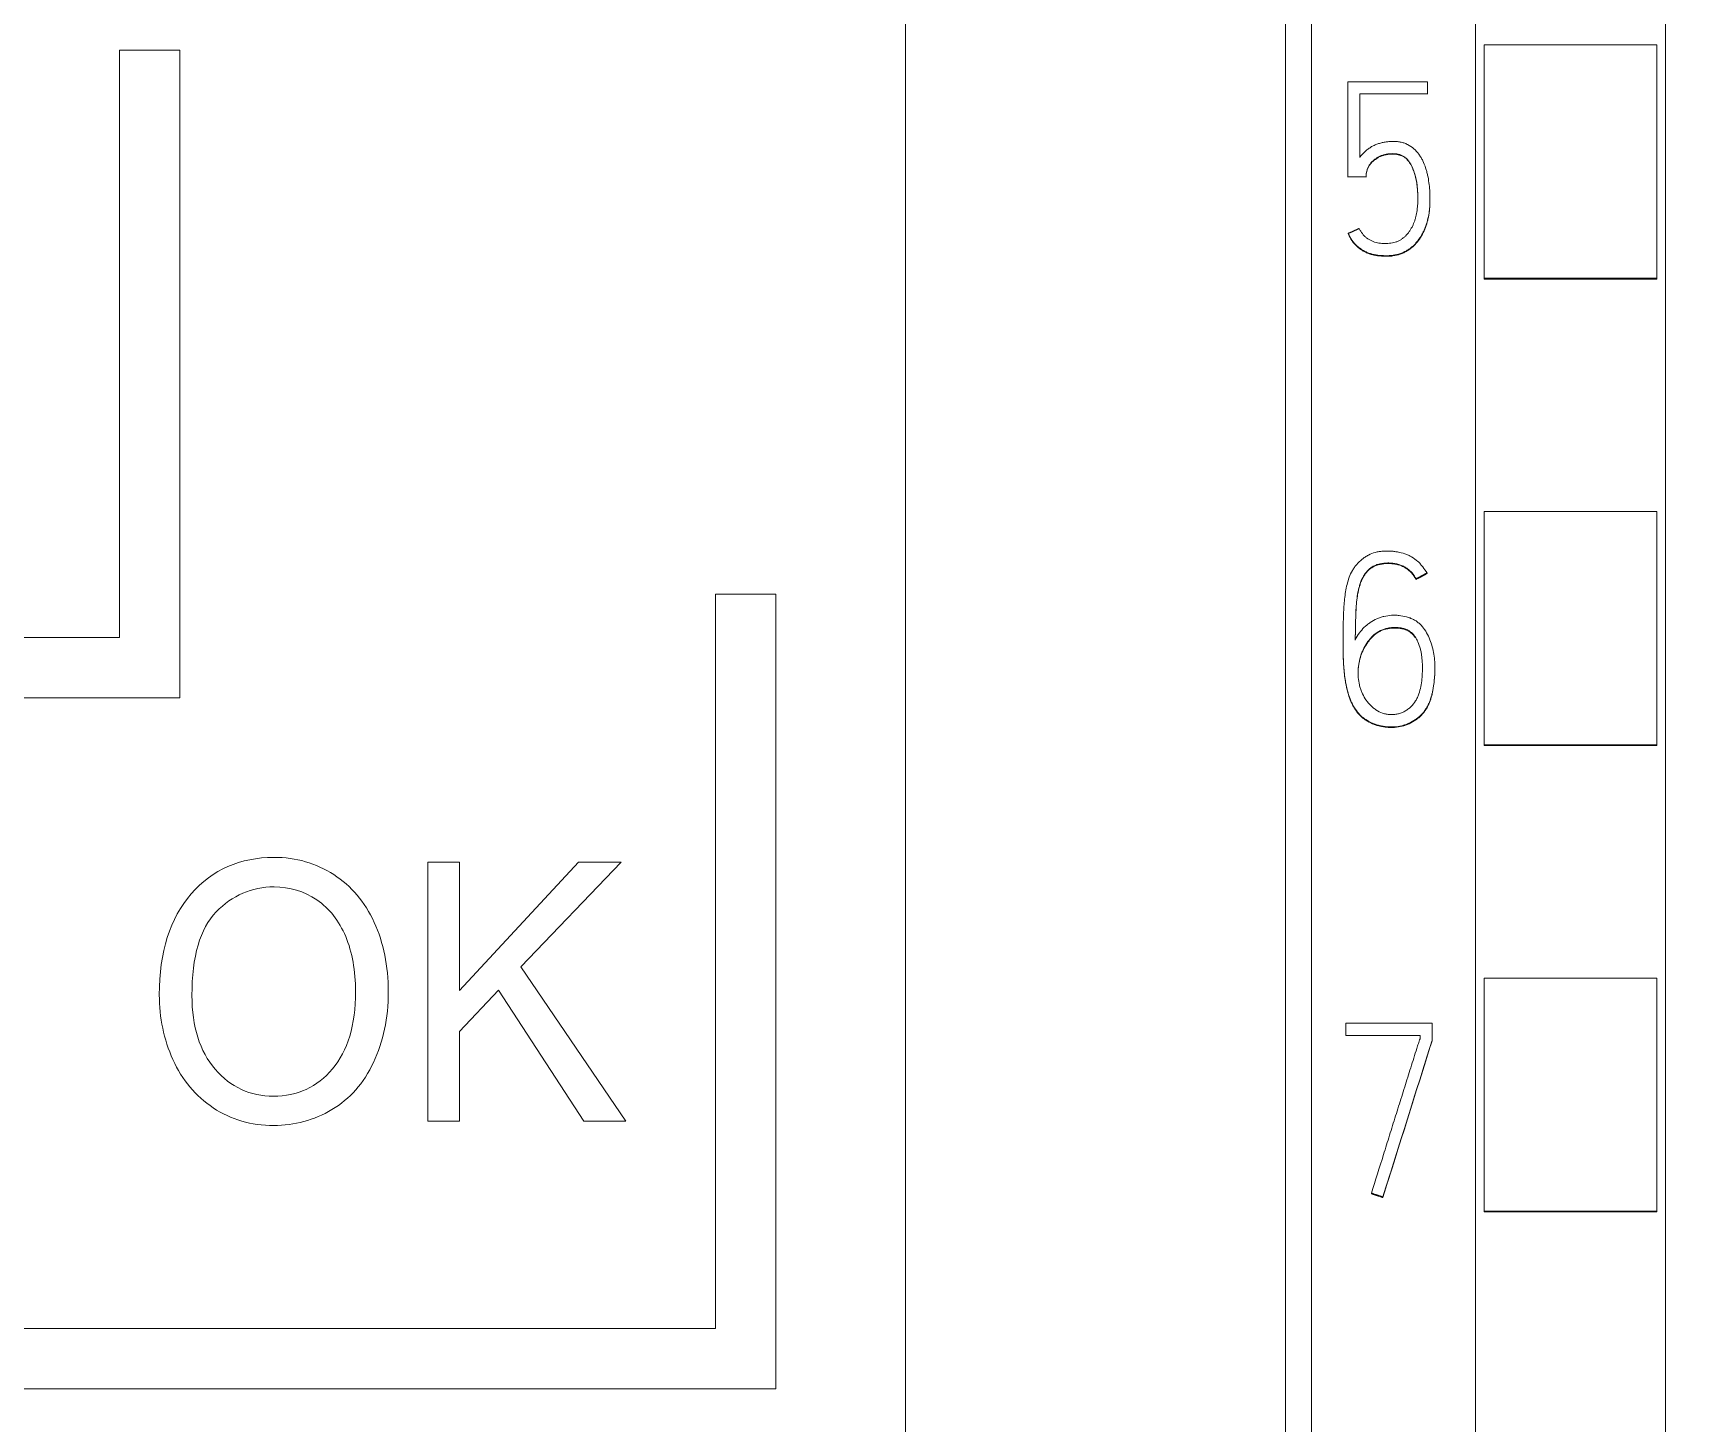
# Model space of a CAD drawing. Header units: millimetres. Extents: x 42151 to 59780, y 37376 to 44547.
# Drawn here: x 47911.72 to 47930.8, y 43205.35 to 43221.45 of the extents above; entities that cross this region are included whole.
import ezdxf

# ---------------------------------------------------------------- set-up
doc = ezdxf.new("R2010")
doc.units = ezdxf.units.MM
doc.set_wipeout_variables(frame=1)
doc.layers.add('000-PI-Oprema', color=30, linetype='Continuous', lineweight=5)
doc.layers.add('SI-ORMAR-Oprema', color=30, linetype='Continuous', lineweight=5)
doc.layers.add('004-PI-DIN Šina', color=3, linetype='Continuous')

# ---------------------------------------------------------------- blocks, each defined once
blk = doc.blocks.new('6ES7513-1AM03-0AB0')
blk.add_wipeout([(-17.4, 66.85), (17.4, 66.85), (17.4, -80.15), (-17.4, -80.15)]).dxf.layer = 'SI-ORMAR-Oprema'
at = {"layer": 'SI-ORMAR-Oprema', "linetype": 'Continuous'}
for p, q in [((17.4, -65.15), (17.4, 0)), ((13, -9.75), (13, -59.6)), ((3.9, -36.95), (3.9, -30.15)), ((3.9, -30.15), (4.6, -30.15)), ((4.6, -30.15), (4.6, -37.65)), ((11.5, -36.45), (10.8, -36.45)), ((10.8, -36.45), (10.8, -44.95)), ((11.5, -45.65), (11.5, -36.45)), ((-3.9, -36.95), (3.9, -36.95)), ((4.6, -37.65), (-4.6, -37.65)), ((7.469, -42.55), (7.469, -39.55)), ((7.469, -39.55), (7.836, -39.55)), ((7.836, -41.038), (9.213, -39.55)), ((7.836, -39.55), (7.836, -41.038)), ((8.547, -40.765), (9.71, -39.55)), ((9.71, -39.55), (8.547, -40.765)), ((9.213, -39.55), (9.71, -39.55)), ((9.71, -39.55), (9.71, -39.55)), ((8.547, -40.765), (9.761, -42.55)), ((4.361, -41.089), (4.361, -41.089)), ((7.012, -41.054), (7.012, -41.054)), ((7.836, -41.511), (8.29, -41.032)), ((8.29, -41.032), (7.836, -41.511)), ((8.29, -41.032), (9.277, -42.55)), ((8.29, -41.032), (8.29, -41.032)), ((9.277, -42.55), (8.29, -41.032)), ((7.836, -41.511), (7.836, -41.511)), ((7.836, -41.511), (7.836, -42.55)), ((4.519, -41.838), (4.519, -41.838)), ((7.469, -42.55), (7.469, -42.55)), ((7.469, -42.55), (7.836, -42.55)), ((7.836, -42.55), (7.469, -42.55)), ((7.836, -42.55), (7.836, -42.55)), ((9.277, -42.55), (9.761, -42.55)), ((9.761, -42.55), (9.277, -42.55)), ((9.277, -42.55), (9.277, -42.55)), ((9.761, -42.55), (9.761, -42.55)), ((10.8, -44.95), (2.3, -44.95)), ((2.3, -45.65), (11.5, -45.65))]:
    blk.add_line(p, q, dxfattribs=at)
for points, knots in [([(4.519, -41.838), (4.413, -41.602), (4.361, -41.352), (4.361, -40.591), (4.484, -40.201), (4.978, -39.637), (5.297, -39.497), (5.944, -39.496), (6.175, -39.563), (6.585, -39.828), (6.742, -40.012), (6.85, -40.249)], [0, 0, 0, 0, 0.137771, 0.137771, 0.398219, 0.398219, 0.658927, 0.658927, 0.82958, 0.82958, 1, 1, 1, 1]), ([(6.366, -41.946), (6.544, -41.736), (6.633, -41.438), (6.633, -40.808), (6.595, -40.595), (6.443, -40.231), (6.331, -40.089), (6.038, -39.888), (5.873, -39.838), (5.43, -39.838), (5.207, -39.935), (5.02, -40.128)], [0, 0, 0, 0, 0.264413, 0.264413, 0.43172, 0.43172, 0.598363, 0.598363, 0.764682, 0.764682, 1, 1, 1, 1]), ([(5.02, -40.128), (4.833, -40.321), (4.739, -40.643), (4.739, -41.457), (4.829, -41.741), (5.188, -42.157), (5.413, -42.261), (5.96, -42.261), (6.188, -42.156), (6.366, -41.946)], [0, 0, 0, 0, 0.29279, 0.29279, 0.527102, 0.527102, 0.761098, 0.761098, 1, 1, 1, 1]), ([(6.85, -40.249), (6.958, -40.486), (7.012, -40.754), (7.012, -41.358), (6.955, -41.63), (6.728, -42.111), (6.567, -42.293), (6.151, -42.54), (5.927, -42.601), (5.425, -42.601), (5.192, -42.533), (4.781, -42.26), (4.625, -42.074), (4.519, -41.838)], [0, 0, 0, 0, 0.15982, 0.15982, 0.321927, 0.321927, 0.484374, 0.484374, 0.647148, 0.647148, 0.823743, 0.823743, 1, 1, 1, 1])]:
    blk.add_open_spline(points, degree=3, knots=knots, dxfattribs=at)
blk = doc.blocks.new('6ES7521-1BL00-0AB0')
at = {"layer": 'SI-ORMAR-Oprema'}
for p, q in [((-29.725, -3.719), (-29.725, -41.071)), ((-18.125, -7.528), (-18.125, -41.098)), ((-26.525, -7.846), (-26.525, -37.796)), ((-22.175, -37.796), (-22.175, -7.846)), ((-25.6, -29.159), (-25.6, -28.184)), ((-25.6, -28.184), (-24.9, -28.184)), ((-24.9, -28.184), (-24.9, -29.159)), ((-23.8, -29.159), (-23.8, -28.184)), ((-23.8, -28.184), (-23.1, -28.184)), ((-23.1, -28.184), (-23.1, -29.159)), ((-24.9, -29.159), (-25.6, -29.159)), ((-23.1, -29.159), (-23.8, -29.159)), ((-25.6, -29.684), (-24.9, -29.684)), ((-25.6, -30.659), (-25.6, -29.684)), ((-24.9, -29.684), (-24.9, -30.659)), ((-23.8, -30.659), (-23.8, -29.684)), ((-23.8, -29.684), (-23.1, -29.684)), ((-23.1, -29.684), (-23.1, -30.659)), ((-24.9, -30.659), (-25.6, -30.659)), ((-23.1, -30.659), (-23.8, -30.659)), ((-25.6, -32.159), (-25.6, -31.184)), ((-25.6, -31.184), (-24.9, -31.184)), ((-24.9, -31.184), (-24.9, -32.159)), ((-23.8, -31.184), (-23.1, -31.184)), ((-23.8, -32.159), (-23.8, -31.184)), ((-23.1, -31.184), (-23.1, -32.159)), ((-24.9, -32.159), (-25.6, -32.159)), ((-23.1, -32.159), (-23.8, -32.159)), ((-25.6, -33.659), (-25.6, -32.684)), ((-25.6, -32.684), (-24.9, -32.684)), ((-24.9, -32.684), (-24.9, -33.659)), ((-23.8, -33.659), (-23.8, -32.684)), ((-23.8, -32.684), (-23.1, -32.684)), ((-23.1, -32.684), (-23.1, -33.659)), ((-24.9, -33.659), (-25.6, -33.659)), ((-23.1, -33.659), (-23.8, -33.659)), ((-25.6, -35.159), (-25.6, -34.184)), ((-25.6, -34.184), (-24.9, -34.184)), ((-24.9, -34.184), (-24.9, -35.159)), ((-23.8, -34.184), (-23.1, -34.184)), ((-23.8, -35.159), (-23.8, -34.184)), ((-23.1, -34.184), (-23.1, -35.159)), ((-24.9, -35.159), (-25.6, -35.159)), ((-23.1, -35.159), (-23.8, -35.159)), ((-25.6, -36.659), (-25.6, -35.684)), ((-25.6, -35.684), (-24.9, -35.684)), ((-24.9, -35.684), (-24.9, -36.659)), ((-23.8, -36.659), (-23.8, -35.684)), ((-23.8, -35.684), (-23.1, -35.684)), ((-23.1, -35.684), (-23.1, -36.659)), ((-24.9, -36.659), (-25.6, -36.659)), ((-23.1, -36.659), (-23.8, -36.659)), ((-26.525, -37.796), (-22.175, -37.796)), ((-20.774, -39.671), (-20.774, -38.086)), ((-20.774, -38.086), (-18.125, -38.086)), ((-20.774, -39.671), (-18.125, -39.671)), ((-20.774, -41.077), (-20.774, -39.671)), ((-29.725, -41.071), (-29.725, -41.131)), ((-20.774, -41.071), (-29.725, -41.071)), ((-29.725, -41.131), (-29.725, -42.471)), ((-20.774, -41.077), (-18.125, -41.077)), ((-24.399, -42.471), (-24.399, -42.584)), ((-24.107, -42.571), (-24.107, -42.471)), ((-23.819, -42.571), (-23.819, -42.471)), ((-23.738, -42.584), (-23.738, -42.471)), ((-23.534, -42.571), (-23.534, -42.471)), ((-23.006, -42.571), (-23.006, -42.471)), ((-22.985, -42.571), (-22.985, -42.471)), ((-22.821, -42.471), (-22.821, -42.584)), ((-22.272, -42.571), (-22.272, -42.471)), ((-22.226, -42.584), (-22.226, -42.471)), ((-22.063, -42.571), (-22.063, -42.471)), ((-21.911, -42.471), (-21.911, -42.584)), ((-21.705, -42.571), (-21.705, -42.471)), ((-21.451, -42.571), (-21.451, -42.471)), ((-21.346, -42.571), (-21.346, -42.471)), ((-20.959, -42.571), (-20.959, -42.471)), ((-20.833, -42.584), (-20.833, -42.471)), ((-20.637, -42.571), (-20.637, -42.471)), ((-20.259, -42.571), (-20.259, -42.471)), ((-19.915, -42.571), (-19.915, -42.471)), ((-18.933, -42.571), (-18.933, -42.471)), ((-18.89, -42.584), (-18.89, -42.471)), ((-18.759, -42.571), (-18.759, -42.471)), ((-18.682, -42.571), (-18.682, -42.471)), ((-18.182, -42.571), (-18.182, -42.471)), ((-17.845, -42.571), (-17.845, -42.471)), ((-17.508, -42.571), (-17.508, -42.471)), ((-21.911, -42.571), (-21.705, -42.571)), ((-21.451, -42.571), (-21.705, -42.571)), ((-21.346, -42.571), (-21.451, -42.571)), ((-20.959, -42.571), (-21.346, -42.571)), ((-20.959, -42.571), (-20.833, -42.571)), ((-20.259, -42.571), (-20.637, -42.571)), ((-20.586, -42.584), (-20.586, -42.571)), ((-20.409, -42.571), (-20.409, -42.584)), ((-18.933, -42.571), (-19.915, -42.571)), ((-19.749, -42.584), (-19.749, -42.571)), ((-19.578, -42.571), (-19.578, -42.584)), ((-18.182, -42.571), (-18.682, -42.571)), ((-18.296, -42.571), (-18.296, -42.584)), ((-17.845, -42.571), (-18.182, -42.571)), ((-17.508, -42.571), (-17.845, -42.571)), ((-17.607, -42.584), (-17.607, -42.571))]:
    blk.add_line(p, q, dxfattribs=at)
for points, knots in [([(-24.107, -42.571), (-24.195, -42.571), (-24.265, -42.571), (-24.372, -42.571), (-24.399, -42.571), (-24.399, -42.571)], [0, 0, 0, 0, 0.479581, 0.479581, 1, 1, 1, 1]), ([(-23.819, -42.571), (-23.855, -42.571), (-23.877, -42.571), (-23.969, -42.571), (-24.043, -42.571), (-24.107, -42.571)], [0, 0, 0, 0, 0.080692, 0.080692, 1, 1, 1, 1]), ([(-22.272, -42.571), (-22.363, -42.571), (-22.442, -42.571), (-22.56, -42.571), (-22.607, -42.571), (-22.702, -42.571), (-22.74, -42.571), (-22.804, -42.571), (-22.821, -42.571), (-22.821, -42.571)], [0, 0, 0, 0, 0.267745, 0.267745, 0.470136, 0.470136, 0.695642, 0.695642, 1, 1, 1, 1]), ([(-19.915, -42.571), (-19.962, -42.571), (-20.017, -42.571), (-20.154, -42.571), (-20.219, -42.571), (-20.272, -42.571)], [0, 0, 0, 0, 0.456735, 0.456735, 1, 1, 1, 1])]:
    blk.add_open_spline(points, degree=3, knots=knots, dxfattribs=at)
for points in [[(-23.006, -42.571), (-23.182, -42.571), (-23.358, -42.571), (-23.534, -42.571)], [(-22.985, -42.571), (-22.992, -42.571), (-22.999, -42.571), (-23.006, -42.571)], [(-21.956, -42.571), (-21.992, -42.571), (-22.027, -42.571), (-22.063, -42.571)], [(-20.637, -42.571), (-20.696, -42.571), (-20.755, -42.571), (-20.815, -42.571)], [(-18.682, -42.571), (-18.708, -42.571), (-18.734, -42.571), (-18.759, -42.571)]]:
    blk.add_open_spline(points, degree=3, dxfattribs=at)
blk.add_wipeout([(-17.4, 69.029), (17.4, 69.029), (17.4, -77.971), (-17.4, -77.971)]).dxf.layer = 'SI-ORMAR-Oprema'
blk.add_wipeout([(-17.4, 69.029), (17.4, 69.029), (17.4, -77.971), (-17.4, -77.971)]).dxf.layer = 'SI-ORMAR-Oprema'
for p, q in [((-17.4, 56.709), (-17.4, -56.709)), ((-13, 54.429), (-13, -54.387)), ((-17.1, -10.221), (-17.1, -74.176)), ((-15.2, -10.221), (-15.2, -74.176)), ((-15.1, -30.612), (-15.1, -27.911)), ((-13.1, -27.911), (-15.1, -27.911)), ((-13.1, -30.612), (-13.1, -27.911)), ((-16.678, -28.338), (-16.678, -29.437)), ((-15.755, -28.338), (-16.678, -28.338)), ((-15.755, -28.477), (-15.755, -28.338)), ((-16.54, -29.215), (-16.54, -28.477)), ((-16.54, -28.477), (-15.755, -28.477)), ((-15.755, -28.477), (-15.755, -28.483)), ((-16.678, -29.437), (-16.678, -29.443)), ((-16.678, -29.437), (-16.467, -29.437)), ((-16.467, -29.437), (-16.467, -29.443)), ((-15.727, -29.702), (-15.727, -29.696)), ((-16.673, -30.094), (-16.673, -30.1)), ((-15.1, -30.622), (-15.1, -30.612)), ((-13.1, -30.612), (-15.1, -30.612)), ((-13.1, -30.622), (-15.1, -30.622)), ((-13.1, -30.622), (-13.1, -30.612)), ((-15.1, -36.014), (-15.1, -33.312)), ((-13.1, -33.312), (-15.1, -33.312)), ((-13.1, -36.014), (-13.1, -33.312)), ((-15.889, -34.093), (-15.889, -34.099)), ((-15.761, -34.026), (-15.761, -34.032)), ((-16.733, -34.833), (-16.733, -34.839)), ((-15.67, -35.133), (-15.67, -35.126)), ((-15.1, -36.022), (-15.1, -36.014)), ((-13.1, -36.014), (-15.1, -36.014)), ((-13.1, -36.022), (-15.1, -36.022)), ((-13.1, -36.022), (-13.1, -36.014)), ((-15.1, -41.415), (-15.1, -38.714)), ((-13.1, -38.714), (-15.1, -38.714)), ((-13.1, -41.415), (-13.1, -38.714)), ((-16.702, -39.378), (-16.702, -39.237)), ((-16.702, -39.237), (-15.703, -39.237)), ((-15.703, -39.237), (-15.703, -39.44)), ((-15.842, -39.378), (-16.702, -39.378)), ((-15.842, -39.417), (-15.842, -39.378)), ((-15.703, -39.44), (-15.703, -39.446)), ((-17.4, -41.131), (-29.725, -41.131)), ((-17.4, -41.098), (-18.125, -41.098)), ((-16.405, -41.205), (-16.405, -41.211)), ((-16.272, -41.249), (-16.272, -41.255)), ((-15.1, -41.422), (-15.1, -41.415)), ((-13.1, -41.415), (-15.1, -41.415)), ((-13.1, -41.422), (-15.1, -41.422)), ((-13.1, -41.422), (-13.1, -41.415)), ((-17.4, -42.471), (-29.725, -42.471)), ((-17.4, -42.571), (-17.508, -42.571))]:
    blk.add_line(p, q, dxfattribs=at)
for centre, major_axis, ratio, start_param, end_param in [((-3.572, -63.051), (314.539, 1001.971), 0.017758, 1.552804, 1.55461), ((-3.592, -63.006), (314.236, 1001.002), 0.017743, 1.552827, 1.554635)]:
    blk.add_ellipse(centre, major_axis=major_axis, ratio=ratio, start_param=start_param, end_param=end_param, dxfattribs=at)
for points, knots in [([(-16.673, -30.094), (-16.66, -30.12), (-16.647, -30.146), (-16.623, -30.182), (-16.614, -30.194), (-16.595, -30.216), (-16.585, -30.226), (-16.564, -30.246), (-16.552, -30.255), (-16.529, -30.272), (-16.517, -30.28), (-16.492, -30.295), (-16.48, -30.302), (-16.453, -30.315), (-16.439, -30.32), (-16.412, -30.329), (-16.398, -30.333), (-16.369, -30.34), (-16.355, -30.343), (-16.326, -30.347), (-16.311, -30.348), (-16.289, -30.349), (-16.282, -30.35), (-16.267, -30.351), (-16.26, -30.351), (-16.238, -30.352), (-16.224, -30.352), (-16.194, -30.351), (-16.18, -30.35), (-16.151, -30.347), (-16.136, -30.344), (-16.107, -30.338), (-16.093, -30.334), (-16.051, -30.321), (-16.024, -30.309), (-15.986, -30.287), (-15.973, -30.279), (-15.95, -30.262), (-15.938, -30.253), (-15.916, -30.234), (-15.906, -30.223), (-15.886, -30.202), (-15.876, -30.19), (-15.849, -30.155), (-15.833, -30.131), (-15.812, -30.092), (-15.806, -30.079), (-15.793, -30.053), (-15.787, -30.039), (-15.771, -29.998), (-15.762, -29.97), (-15.748, -29.914), (-15.742, -29.885), (-15.735, -29.842), (-15.733, -29.828), (-15.731, -29.799), (-15.729, -29.784), (-15.727, -29.74), (-15.727, -29.711), (-15.727, -29.652), (-15.729, -29.594), (-15.735, -29.536), (-15.743, -29.478), (-15.747, -29.449), (-15.757, -29.406), (-15.76, -29.392), (-15.768, -29.363), (-15.772, -29.349), (-15.786, -29.307), (-15.797, -29.28), (-15.816, -29.24), (-15.823, -29.227), (-15.838, -29.202), (-15.846, -29.19), (-15.872, -29.154), (-15.891, -29.132), (-15.935, -29.093), (-15.96, -29.077), (-16, -29.057), (-16.013, -29.051), (-16.042, -29.042), (-16.056, -29.039), (-16.085, -29.033), (-16.099, -29.031), (-16.129, -29.029), (-16.144, -29.029), (-16.173, -29.029), (-16.188, -29.03), (-16.217, -29.032), (-16.231, -29.034), (-16.26, -29.038), (-16.275, -29.041), (-16.303, -29.049), (-16.318, -29.053), (-16.346, -29.062), (-16.359, -29.068), (-16.386, -29.08), (-16.399, -29.087), (-16.424, -29.103), (-16.436, -29.111), (-16.46, -29.129), (-16.471, -29.138), (-16.492, -29.158), (-16.503, -29.169), (-16.522, -29.191), (-16.531, -29.202), (-16.54, -29.215)], [0, 0, 0, 0, 0.03125, 0.03125, 0.046875, 0.046875, 0.0625, 0.0625, 0.078125, 0.078125, 0.09375, 0.09375, 0.109375, 0.109375, 0.125, 0.125, 0.140625, 0.140625, 0.15625, 0.15625, 0.171875, 0.171875, 0.179688, 0.179688, 0.1875, 0.1875, 0.203125, 0.203125, 0.21875, 0.21875, 0.234375, 0.234375, 0.25, 0.25, 0.28125, 0.28125, 0.296875, 0.296875, 0.3125, 0.3125, 0.328125, 0.328125, 0.34375, 0.34375, 0.375, 0.375, 0.390625, 0.390625, 0.40625, 0.40625, 0.4375, 0.4375, 0.46875, 0.46875, 0.484375, 0.484375, 0.5, 0.5, 0.53125, 0.53125, 0.5625, 0.59375, 0.59375, 0.625, 0.625, 0.640625, 0.640625, 0.65625, 0.65625, 0.6875, 0.6875, 0.703125, 0.703125, 0.71875, 0.71875, 0.75, 0.75, 0.78125, 0.78125, 0.796875, 0.796875, 0.8125, 0.8125, 0.828125, 0.828125, 0.84375, 0.84375, 0.859375, 0.859375, 0.875, 0.875, 0.890625, 0.890625, 0.90625, 0.90625, 0.921875, 0.921875, 0.9375, 0.9375, 0.953125, 0.953125, 0.96875, 0.96875, 0.984375, 0.984375, 1, 1, 1, 1]), ([(-16.467, -29.437), (-16.467, -29.413), (-16.464, -29.39), (-16.455, -29.357), (-16.451, -29.346), (-16.442, -29.325), (-16.436, -29.315), (-16.424, -29.295), (-16.417, -29.286), (-16.402, -29.268), (-16.394, -29.26), (-16.377, -29.244), (-16.368, -29.237), (-16.349, -29.223), (-16.34, -29.217), (-16.32, -29.206), (-16.309, -29.2), (-16.288, -29.191), (-16.277, -29.188), (-16.244, -29.178), (-16.221, -29.173), (-16.187, -29.171), (-16.175, -29.17), (-16.152, -29.17), (-16.14, -29.171), (-16.117, -29.173), (-16.106, -29.175), (-16.089, -29.178), (-16.083, -29.18), (-16.072, -29.183), (-16.067, -29.185), (-16.05, -29.191), (-16.04, -29.196), (-16.02, -29.208), (-16.011, -29.215), (-15.994, -29.23), (-15.986, -29.239), (-15.971, -29.257), (-15.964, -29.266), (-15.946, -29.296), (-15.935, -29.316), (-15.918, -29.359), (-15.91, -29.381), (-15.89, -29.447), (-15.881, -29.492), (-15.873, -29.56), (-15.871, -29.583), (-15.868, -29.629), (-15.867, -29.652), (-15.866, -29.721), (-15.868, -29.767), (-15.876, -29.835), (-15.88, -29.858), (-15.887, -29.892), (-15.89, -29.903), (-15.896, -29.925), (-15.9, -29.936), (-15.911, -29.969), (-15.92, -29.991), (-15.935, -30.022), (-15.941, -30.032), (-15.953, -30.052), (-15.959, -30.062), (-15.979, -30.09), (-15.994, -30.107), (-16.019, -30.132), (-16.027, -30.139), (-16.046, -30.154), (-16.055, -30.161), (-16.075, -30.173), (-16.085, -30.178), (-16.106, -30.188), (-16.117, -30.192), (-16.151, -30.202), (-16.173, -30.206), (-16.208, -30.209), (-16.22, -30.21), (-16.243, -30.211), (-16.255, -30.211), (-16.289, -30.21), (-16.312, -30.207), (-16.346, -30.2), (-16.357, -30.197), (-16.379, -30.19), (-16.39, -30.186), (-16.422, -30.171), (-16.442, -30.159), (-16.47, -30.138), (-16.479, -30.13), (-16.495, -30.114), (-16.51, -30.096), (-16.523, -30.077), (-16.535, -30.057), (-16.54, -30.046), (-16.545, -30.036)], [0, 0, 0, 0, 0.03125, 0.03125, 0.046875, 0.046875, 0.0625, 0.0625, 0.078125, 0.078125, 0.09375, 0.09375, 0.109375, 0.109375, 0.125, 0.125, 0.140625, 0.140625, 0.15625, 0.15625, 0.1875, 0.1875, 0.203125, 0.203125, 0.21875, 0.21875, 0.234375, 0.234375, 0.242187, 0.242187, 0.25, 0.25, 0.265625, 0.265625, 0.28125, 0.28125, 0.296875, 0.296875, 0.3125, 0.3125, 0.34375, 0.34375, 0.375, 0.375, 0.4375, 0.4375, 0.46875, 0.46875, 0.5, 0.5, 0.5625, 0.5625, 0.59375, 0.59375, 0.609375, 0.609375, 0.625, 0.625, 0.65625, 0.65625, 0.671875, 0.671875, 0.6875, 0.6875, 0.71875, 0.71875, 0.734375, 0.734375, 0.75, 0.75, 0.765625, 0.765625, 0.78125, 0.78125, 0.8125, 0.8125, 0.828125, 0.828125, 0.84375, 0.84375, 0.875, 0.875, 0.890625, 0.890625, 0.90625, 0.90625, 0.9375, 0.9375, 0.953125, 0.953125, 0.96875, 0.984375, 0.984375, 1, 1, 1, 1]), ([(-15.866, -29.7), (-15.866, -29.694), (-15.866, -29.688), (-15.867, -29.659), (-15.868, -29.637), (-15.871, -29.591), (-15.873, -29.568), (-15.878, -29.523), (-15.882, -29.5), (-15.891, -29.454), (-15.897, -29.432), (-15.907, -29.399), (-15.91, -29.388), (-15.918, -29.366), (-15.922, -29.355), (-15.935, -29.323), (-15.945, -29.302), (-15.964, -29.273), (-15.971, -29.264), (-15.985, -29.245), (-15.993, -29.237), (-16.01, -29.221), (-16.019, -29.214), (-16.039, -29.202), (-16.05, -29.197), (-16.072, -29.189), (-16.083, -29.186), (-16.106, -29.181), (-16.117, -29.179), (-16.14, -29.177), (-16.151, -29.176), (-16.174, -29.176), (-16.186, -29.177), (-16.209, -29.179), (-16.221, -29.18), (-16.243, -29.184), (-16.266, -29.19), (-16.287, -29.197), (-16.309, -29.206), (-16.319, -29.211), (-16.349, -29.229), (-16.368, -29.242), (-16.394, -29.265), (-16.402, -29.274), (-16.417, -29.291), (-16.424, -29.301), (-16.436, -29.32), (-16.441, -29.33), (-16.451, -29.352), (-16.455, -29.363), (-16.461, -29.385), (-16.463, -29.396), (-16.466, -29.419), (-16.467, -29.431), (-16.467, -29.443)], [0, 0, 0, 0, 0.015899, 0.015899, 0.077406, 0.077406, 0.138912, 0.138912, 0.200418, 0.200418, 0.261925, 0.261925, 0.292678, 0.292678, 0.323431, 0.323431, 0.384937, 0.384937, 0.41569, 0.41569, 0.446443, 0.446443, 0.477197, 0.477197, 0.50795, 0.50795, 0.538703, 0.538703, 0.569456, 0.569456, 0.600209, 0.600209, 0.630962, 0.630962, 0.661715, 0.661715, 0.692469, 0.723222, 0.723222, 0.753975, 0.753975, 0.815481, 0.815481, 0.846234, 0.846234, 0.876987, 0.876987, 0.907741, 0.907741, 0.938494, 0.938494, 0.969247, 0.969247, 1, 1, 1, 1]), ([(-15.727, -29.702), (-15.727, -29.723), (-15.727, -29.745), (-15.73, -29.795), (-15.732, -29.824), (-15.738, -29.867), (-15.74, -29.882), (-15.746, -29.911), (-15.749, -29.925), (-15.76, -29.968), (-15.768, -29.996), (-15.789, -30.051), (-15.801, -30.078), (-15.829, -30.13), (-15.844, -30.155), (-15.871, -30.19), (-15.88, -30.201), (-15.899, -30.223), (-15.91, -30.234), (-15.942, -30.264), (-15.966, -30.281), (-16.004, -30.304), (-16.017, -30.31), (-16.043, -30.323), (-16.057, -30.329), (-16.099, -30.343), (-16.127, -30.35), (-16.171, -30.356), (-16.186, -30.357), (-16.215, -30.358), (-16.23, -30.358), (-16.259, -30.357), (-16.274, -30.356), (-16.303, -30.355), (-16.318, -30.354), (-16.347, -30.35), (-16.362, -30.348), (-16.391, -30.341), (-16.405, -30.337), (-16.433, -30.328), (-16.447, -30.323), (-16.474, -30.311), (-16.487, -30.305), (-16.512, -30.29), (-16.525, -30.281), (-16.549, -30.264), (-16.56, -30.255), (-16.582, -30.235), (-16.592, -30.225), (-16.612, -30.203), (-16.621, -30.191), (-16.646, -30.154), (-16.66, -30.127), (-16.673, -30.1)], [0, 0, 0, 0, 0.044434, 0.044434, 0.104157, 0.104157, 0.134018, 0.134018, 0.16388, 0.16388, 0.223602, 0.223602, 0.283325, 0.283325, 0.343048, 0.343048, 0.37291, 0.37291, 0.402771, 0.402771, 0.462494, 0.462494, 0.492355, 0.492355, 0.522217, 0.522217, 0.58194, 0.58194, 0.611801, 0.611801, 0.641663, 0.641663, 0.671524, 0.671524, 0.701386, 0.701386, 0.731247, 0.731247, 0.761108, 0.761108, 0.79097, 0.79097, 0.820831, 0.820831, 0.850693, 0.850693, 0.880554, 0.880554, 0.910416, 0.910416, 0.940277, 0.940277, 1, 1, 1, 1]), ([(-15.761, -34.026), (-15.776, -34.001), (-15.792, -33.977), (-15.819, -33.943), (-15.828, -33.932), (-15.848, -33.91), (-15.858, -33.9), (-15.89, -33.871), (-15.914, -33.854), (-15.951, -33.832), (-15.964, -33.825), (-15.99, -33.813), (-16.004, -33.808), (-16.045, -33.794), (-16.073, -33.787), (-16.115, -33.779), (-16.129, -33.777), (-16.158, -33.773), (-16.173, -33.772), (-16.216, -33.77), (-16.245, -33.77), (-16.288, -33.774), (-16.302, -33.775), (-16.331, -33.78), (-16.345, -33.783), (-16.387, -33.795), (-16.414, -33.805), (-16.453, -33.825), (-16.465, -33.832), (-16.49, -33.848), (-16.501, -33.857), (-16.535, -33.884), (-16.556, -33.904), (-16.585, -33.937), (-16.594, -33.948), (-16.61, -33.972), (-16.618, -33.984), (-16.64, -34.022), (-16.652, -34.048), (-16.672, -34.102), (-16.68, -34.13), (-16.694, -34.186), (-16.7, -34.214), (-16.709, -34.27), (-16.712, -34.299), (-16.721, -34.384), (-16.725, -34.442), (-16.73, -34.557), (-16.731, -34.614), (-16.733, -34.787), (-16.734, -34.902), (-16.729, -35.046), (-16.727, -35.074), (-16.723, -35.132), (-16.721, -35.16), (-16.712, -35.246), (-16.703, -35.302), (-16.686, -35.373), (-16.682, -35.387), (-16.674, -35.415), (-16.67, -35.429), (-16.656, -35.47), (-16.646, -35.497), (-16.627, -35.536), (-16.621, -35.549), (-16.607, -35.575), (-16.599, -35.587), (-16.575, -35.624), (-16.558, -35.646), (-16.527, -35.678), (-16.517, -35.688), (-16.494, -35.706), (-16.482, -35.715), (-16.446, -35.739), (-16.42, -35.752), (-16.38, -35.769), (-16.366, -35.774), (-16.339, -35.783), (-16.325, -35.787), (-16.283, -35.798), (-16.254, -35.803), (-16.211, -35.807), (-16.196, -35.807), (-16.167, -35.808), (-16.153, -35.807), (-16.109, -35.804), (-16.081, -35.8), (-16.039, -35.79), (-16.025, -35.786), (-15.997, -35.776), (-15.984, -35.771), (-15.944, -35.753), (-15.919, -35.739), (-15.883, -35.714), (-15.871, -35.705), (-15.849, -35.687), (-15.838, -35.677), (-15.807, -35.646), (-15.789, -35.624), (-15.766, -35.587), (-15.759, -35.574), (-15.745, -35.548), (-15.739, -35.535), (-15.723, -35.495), (-15.714, -35.467), (-15.703, -35.425), (-15.7, -35.411), (-15.694, -35.383), (-15.691, -35.368), (-15.684, -35.325), (-15.68, -35.297), (-15.671, -35.211), (-15.668, -35.153), (-15.671, -35.067), (-15.673, -35.038), (-15.679, -34.981), (-15.684, -34.952), (-15.696, -34.895), (-15.704, -34.866), (-15.722, -34.811), (-15.732, -34.783), (-15.757, -34.73), (-15.772, -34.705), (-15.805, -34.657), (-15.823, -34.635), (-15.856, -34.605), (-15.867, -34.595), (-15.891, -34.578), (-15.903, -34.571), (-15.929, -34.557), (-15.943, -34.551), (-15.97, -34.541), (-15.984, -34.536), (-16.027, -34.525), (-16.055, -34.52), (-16.099, -34.515), (-16.114, -34.515), (-16.143, -34.514), (-16.158, -34.514), (-16.202, -34.517), (-16.231, -34.521), (-16.274, -34.531), (-16.288, -34.535), (-16.316, -34.544), (-16.329, -34.549), (-16.369, -34.567), (-16.394, -34.582), (-16.431, -34.606), (-16.442, -34.615), (-16.465, -34.634), (-16.476, -34.643), (-16.508, -34.674), (-16.527, -34.696), (-16.562, -34.743), (-16.577, -34.768), (-16.591, -34.795)], [0, 0, 0, 0, 0.015625, 0.015625, 0.023438, 0.023438, 0.03125, 0.03125, 0.046875, 0.046875, 0.054688, 0.054688, 0.0625, 0.0625, 0.078125, 0.078125, 0.085938, 0.085938, 0.09375, 0.09375, 0.109375, 0.109375, 0.117188, 0.117188, 0.125, 0.125, 0.140625, 0.140625, 0.148438, 0.148438, 0.15625, 0.15625, 0.171875, 0.171875, 0.179688, 0.179688, 0.1875, 0.1875, 0.203125, 0.203125, 0.21875, 0.21875, 0.234375, 0.234375, 0.25, 0.25, 0.28125, 0.28125, 0.3125, 0.3125, 0.375, 0.375, 0.390625, 0.390625, 0.40625, 0.40625, 0.4375, 0.4375, 0.445313, 0.445313, 0.453125, 0.453125, 0.46875, 0.46875, 0.476563, 0.476563, 0.484375, 0.484375, 0.5, 0.5, 0.507813, 0.507813, 0.515625, 0.515625, 0.53125, 0.53125, 0.539063, 0.539063, 0.546875, 0.546875, 0.5625, 0.5625, 0.570313, 0.570313, 0.578125, 0.578125, 0.59375, 0.59375, 0.601563, 0.601563, 0.609375, 0.609375, 0.625, 0.625, 0.632813, 0.632813, 0.640625, 0.640625, 0.65625, 0.65625, 0.664063, 0.664063, 0.671875, 0.671875, 0.6875, 0.6875, 0.695313, 0.695313, 0.703125, 0.703125, 0.71875, 0.71875, 0.75, 0.75, 0.765625, 0.765625, 0.78125, 0.78125, 0.796875, 0.796875, 0.8125, 0.8125, 0.828125, 0.828125, 0.84375, 0.84375, 0.851563, 0.851563, 0.859375, 0.859375, 0.867188, 0.867188, 0.875, 0.875, 0.890625, 0.890625, 0.898438, 0.898438, 0.90625, 0.90625, 0.921875, 0.921875, 0.929688, 0.929688, 0.9375, 0.9375, 0.953125, 0.953125, 0.960938, 0.960938, 0.96875, 0.96875, 0.984375, 0.984375, 1, 1, 1, 1]), ([(-16.591, -34.795), (-16.591, -34.733), (-16.59, -34.672), (-16.588, -34.581), (-16.587, -34.55), (-16.585, -34.489), (-16.584, -34.459), (-16.58, -34.398), (-16.577, -34.368), (-16.571, -34.307), (-16.566, -34.277), (-16.557, -34.232), (-16.554, -34.217), (-16.546, -34.187), (-16.542, -34.172), (-16.528, -34.128), (-16.517, -34.099), (-16.498, -34.065), (-16.494, -34.058), (-16.486, -34.045), (-16.482, -34.038), (-16.468, -34.02), (-16.458, -34.008), (-16.442, -33.991), (-16.437, -33.985), (-16.425, -33.975), (-16.419, -33.97), (-16.4, -33.956), (-16.387, -33.949), (-16.366, -33.938), (-16.359, -33.935), (-16.344, -33.93), (-16.337, -33.927), (-16.314, -33.921), (-16.299, -33.918), (-16.269, -33.913), (-16.253, -33.911), (-16.223, -33.909), (-16.207, -33.909), (-16.176, -33.91), (-16.16, -33.912), (-16.13, -33.916), (-16.107, -33.92), (-16.085, -33.927), (-16.07, -33.932), (-16.063, -33.935), (-16.041, -33.944), (-16.028, -33.95), (-16.001, -33.966), (-15.988, -33.975), (-15.97, -33.989), (-15.964, -33.994), (-15.952, -34.005), (-15.947, -34.01), (-15.931, -34.027), (-15.921, -34.039), (-15.904, -34.065), (-15.896, -34.079), (-15.889, -34.093)], [0, 0, 0, 0, 0.125, 0.125, 0.1875, 0.1875, 0.25, 0.25, 0.3125, 0.3125, 0.375, 0.375, 0.40625, 0.40625, 0.4375, 0.4375, 0.5, 0.5, 0.515625, 0.515625, 0.53125, 0.53125, 0.5625, 0.5625, 0.578125, 0.578125, 0.59375, 0.59375, 0.625, 0.625, 0.640625, 0.640625, 0.65625, 0.65625, 0.6875, 0.6875, 0.71875, 0.71875, 0.75, 0.75, 0.78125, 0.78125, 0.8125, 0.828125, 0.828125, 0.84375, 0.84375, 0.875, 0.875, 0.90625, 0.90625, 0.921875, 0.921875, 0.9375, 0.9375, 0.96875, 0.96875, 1, 1, 1, 1]), ([(-15.889, -34.099), (-15.903, -34.071), (-15.92, -34.046), (-15.946, -34.017), (-15.951, -34.012), (-15.963, -34.001), (-15.969, -33.996), (-15.987, -33.982), (-16.012, -33.964), (-16.04, -33.95), (-16.069, -33.938), (-16.083, -33.933), (-16.113, -33.925), (-16.128, -33.922), (-16.159, -33.918), (-16.175, -33.917), (-16.221, -33.915), (-16.252, -33.916), (-16.297, -33.924), (-16.312, -33.927), (-16.342, -33.935), (-16.357, -33.94), (-16.378, -33.95), (-16.385, -33.954), (-16.398, -33.962), (-16.405, -33.966), (-16.424, -33.98), (-16.441, -33.995), (-16.457, -34.012), (-16.467, -34.024), (-16.471, -34.03), (-16.485, -34.049), (-16.493, -34.062), (-16.508, -34.089), (-16.515, -34.103), (-16.527, -34.132), (-16.532, -34.146), (-16.546, -34.19), (-16.553, -34.22), (-16.566, -34.28), (-16.57, -34.31), (-16.577, -34.371), (-16.58, -34.402), (-16.583, -34.463), (-16.585, -34.494), (-16.587, -34.555), (-16.588, -34.586), (-16.59, -34.678), (-16.591, -34.739), (-16.591, -34.801)], [0, 0, 0, 0, 0.0625, 0.0625, 0.078125, 0.078125, 0.09375, 0.09375, 0.125, 0.15625, 0.15625, 0.1875, 0.1875, 0.21875, 0.21875, 0.25, 0.25, 0.3125, 0.3125, 0.34375, 0.34375, 0.375, 0.375, 0.390625, 0.390625, 0.40625, 0.40625, 0.4375, 0.453125, 0.453125, 0.46875, 0.46875, 0.5, 0.5, 0.53125, 0.53125, 0.5625, 0.5625, 0.625, 0.625, 0.6875, 0.6875, 0.75, 0.75, 0.8125, 0.8125, 0.875, 0.875, 1, 1, 1, 1]), ([(-16.318, -34.701), (-16.292, -34.686), (-16.265, -34.675), (-16.222, -34.665), (-16.208, -34.662), (-16.178, -34.658), (-16.149, -34.655), (-16.12, -34.656), (-16.09, -34.657), (-16.075, -34.659), (-16.046, -34.664), (-16.032, -34.668), (-16.004, -34.677), (-15.99, -34.683), (-15.965, -34.697), (-15.953, -34.706), (-15.931, -34.725), (-15.92, -34.736), (-15.902, -34.759), (-15.894, -34.771), (-15.879, -34.796), (-15.872, -34.809), (-15.854, -34.849), (-15.845, -34.877), (-15.834, -34.92), (-15.831, -34.934), (-15.826, -34.963), (-15.823, -34.977), (-15.818, -35.021), (-15.816, -35.05), (-15.814, -35.108), (-15.814, -35.137), (-15.816, -35.224), (-15.821, -35.282), (-15.838, -35.369), (-15.846, -35.398), (-15.861, -35.439), (-15.866, -35.453), (-15.879, -35.48), (-15.886, -35.493), (-15.909, -35.53), (-15.927, -35.553), (-15.954, -35.578), (-15.959, -35.583), (-15.97, -35.593), (-15.976, -35.598), (-15.993, -35.611), (-16.006, -35.619), (-16.031, -35.633), (-16.044, -35.639), (-16.072, -35.649), (-16.1, -35.658), (-16.129, -35.662), (-16.159, -35.665), (-16.174, -35.665), (-16.203, -35.664), (-16.218, -35.662), (-16.246, -35.657), (-16.261, -35.653), (-16.303, -35.639), (-16.329, -35.625), (-16.366, -35.6), (-16.377, -35.591), (-16.4, -35.572), (-16.421, -35.552), (-16.44, -35.53), (-16.459, -35.507), (-16.467, -35.495), (-16.492, -35.458), (-16.505, -35.432), (-16.522, -35.392), (-16.527, -35.378), (-16.536, -35.35), (-16.54, -35.336), (-16.55, -35.293), (-16.555, -35.264), (-16.558, -35.22), (-16.559, -35.206), (-16.559, -35.177), (-16.559, -35.162), (-16.557, -35.118), (-16.553, -35.089), (-16.543, -35.031), (-16.535, -35.003), (-16.521, -34.961), (-16.516, -34.948), (-16.504, -34.921), (-16.498, -34.907), (-16.478, -34.869), (-16.463, -34.844), (-16.437, -34.808), (-16.428, -34.797), (-16.409, -34.775), (-16.399, -34.764), (-16.367, -34.733), (-16.344, -34.715), (-16.318, -34.701)], [0, 0, 0, 0, 0.03125, 0.03125, 0.046875, 0.046875, 0.0625, 0.078125, 0.078125, 0.09375, 0.09375, 0.109375, 0.109375, 0.125, 0.125, 0.140625, 0.140625, 0.15625, 0.15625, 0.171875, 0.171875, 0.1875, 0.1875, 0.21875, 0.21875, 0.234375, 0.234375, 0.25, 0.25, 0.28125, 0.28125, 0.3125, 0.3125, 0.375, 0.375, 0.40625, 0.40625, 0.421875, 0.421875, 0.4375, 0.4375, 0.46875, 0.46875, 0.476563, 0.476563, 0.484375, 0.484375, 0.5, 0.5, 0.515625, 0.515625, 0.53125, 0.546875, 0.546875, 0.5625, 0.5625, 0.578125, 0.578125, 0.59375, 0.59375, 0.625, 0.625, 0.640625, 0.640625, 0.65625, 0.671875, 0.671875, 0.6875, 0.6875, 0.71875, 0.71875, 0.734375, 0.734375, 0.75, 0.75, 0.78125, 0.78125, 0.796875, 0.796875, 0.8125, 0.8125, 0.84375, 0.84375, 0.875, 0.875, 0.890625, 0.890625, 0.90625, 0.90625, 0.9375, 0.9375, 0.953125, 0.953125, 0.96875, 0.96875, 1, 1, 1, 1]), ([(-16.318, -34.707), (-16.344, -34.721), (-16.367, -34.739), (-16.399, -34.77), (-16.409, -34.78), (-16.428, -34.803), (-16.437, -34.814), (-16.463, -34.85), (-16.478, -34.875), (-16.498, -34.914), (-16.504, -34.927), (-16.516, -34.954), (-16.521, -34.968), (-16.535, -35.01), (-16.543, -35.038), (-16.551, -35.081), (-16.553, -35.095), (-16.556, -35.124), (-16.558, -35.139), (-16.559, -35.164), (-16.559, -35.175), (-16.559, -35.186)], [0, 0, 0, 0, 0.157109, 0.157109, 0.235664, 0.235664, 0.314218, 0.314218, 0.471328, 0.471328, 0.549882, 0.549882, 0.628437, 0.628437, 0.785546, 0.785546, 0.864101, 0.864101, 0.942655, 0.942655, 1, 1, 1, 1]), ([(-15.897, -34.772), (-15.902, -34.765), (-15.907, -34.758), (-15.921, -34.741), (-15.932, -34.73), (-15.948, -34.716), (-15.954, -34.711), (-15.966, -34.703), (-15.972, -34.699), (-15.992, -34.688), (-16.005, -34.683), (-16.033, -34.674), (-16.047, -34.67), (-16.076, -34.665), (-16.091, -34.664), (-16.12, -34.662), (-16.135, -34.662), (-16.179, -34.664), (-16.208, -34.667), (-16.25, -34.678), (-16.265, -34.682), (-16.285, -34.69), (-16.292, -34.693), (-16.305, -34.7), (-16.312, -34.703), (-16.318, -34.707)], [0, 0, 0, 0, 0.053658, 0.053658, 0.148292, 0.148292, 0.195609, 0.195609, 0.242926, 0.242926, 0.33756, 0.33756, 0.432195, 0.432195, 0.526829, 0.526829, 0.621463, 0.621463, 0.810732, 0.810732, 0.905366, 0.905366, 0.952683, 0.952683, 1, 1, 1, 1]), ([(-15.67, -35.132), (-15.67, -35.179), (-15.672, -35.225), (-15.68, -35.299), (-15.684, -35.328), (-15.691, -35.371), (-15.693, -35.385), (-15.699, -35.414), (-15.702, -35.428), (-15.713, -35.47), (-15.722, -35.498), (-15.738, -35.538), (-15.744, -35.552), (-15.757, -35.578), (-15.764, -35.591), (-15.788, -35.628), (-15.806, -35.65), (-15.836, -35.681), (-15.846, -35.691), (-15.869, -35.709), (-15.88, -35.718), (-15.916, -35.743), (-15.942, -35.758), (-15.981, -35.776), (-15.995, -35.781), (-16.022, -35.791), (-16.036, -35.795), (-16.078, -35.806), (-16.107, -35.81), (-16.151, -35.813), (-16.165, -35.814), (-16.194, -35.814), (-16.209, -35.813), (-16.252, -35.809), (-16.281, -35.804), (-16.323, -35.794), (-16.337, -35.79), (-16.365, -35.781), (-16.379, -35.776), (-16.418, -35.759), (-16.444, -35.746), (-16.474, -35.726), (-16.48, -35.722), (-16.492, -35.714), (-16.498, -35.709), (-16.515, -35.695), (-16.526, -35.686), (-16.556, -35.655), (-16.574, -35.632), (-16.598, -35.596), (-16.605, -35.583), (-16.62, -35.558), (-16.626, -35.545), (-16.645, -35.505), (-16.655, -35.479), (-16.674, -35.424), (-16.682, -35.396), (-16.695, -35.34), (-16.701, -35.311), (-16.711, -35.254), (-16.718, -35.197), (-16.723, -35.14), (-16.727, -35.082), (-16.728, -35.053), (-16.732, -34.963), (-16.733, -34.901), (-16.733, -34.839)], [0, 0, 0, 0, 0.061997, 0.061997, 0.100843, 0.100843, 0.120266, 0.120266, 0.139688, 0.139688, 0.178534, 0.178534, 0.197957, 0.197957, 0.217379, 0.217379, 0.256225, 0.256225, 0.275648, 0.275648, 0.295071, 0.295071, 0.333916, 0.333916, 0.353339, 0.353339, 0.372762, 0.372762, 0.411607, 0.411607, 0.43103, 0.43103, 0.450453, 0.450453, 0.489298, 0.489298, 0.508721, 0.508721, 0.528144, 0.528144, 0.566989, 0.566989, 0.5767, 0.5767, 0.586412, 0.586412, 0.605835, 0.605835, 0.64468, 0.64468, 0.664103, 0.664103, 0.683526, 0.683526, 0.722371, 0.722371, 0.761217, 0.761217, 0.800062, 0.800062, 0.838908, 0.877753, 0.877753, 0.916599, 0.916599, 1, 1, 1, 1]), ([(-16.405, -41.205), (-16.358, -41.056), (-16.311, -40.907), (-16.241, -40.683), (-16.218, -40.609), (-16.172, -40.46), (-16.148, -40.385), (-16.113, -40.273), (-16.101, -40.236), (-16.078, -40.162), (-16.066, -40.124), (-16.031, -40.013), (-16.008, -39.938), (-15.961, -39.789), (-15.938, -39.715), (-15.902, -39.603), (-15.891, -39.566), (-15.873, -39.51), (-15.867, -39.491), (-15.858, -39.464), (-15.855, -39.454), (-15.849, -39.436), (-15.845, -39.426), (-15.842, -39.417)], [0, 0, 0, 0, 0.25, 0.25, 0.375, 0.375, 0.5, 0.5, 0.5625, 0.5625, 0.625, 0.625, 0.75, 0.75, 0.875, 0.875, 0.9375, 0.9375, 0.96875, 0.96875, 0.984375, 0.984375, 1, 1, 1, 1])]:
    blk.add_open_spline(points, degree=3, knots=knots, dxfattribs=at)
for points, weights in [([(-16.545, -30.036), (-16.609, -30.065), (-16.673, -30.094)], [0.499999993177, 0.500000006823, 0.499999993177]), ([(-15.889, -34.093), (-15.825, -34.059), (-15.761, -34.026)], [0.500000044257, 0.499999955743, 0.500000044257]), ([(-15.761, -34.032), (-15.825, -34.066), (-15.889, -34.099)], [0.500000040473, 0.499999959527, 0.500000040473]), ([(-16.272, -41.249), (-16.338, -41.227), (-16.405, -41.205)], [0.499999996654, 0.500000003346, 0.499999996654]), ([(-16.405, -41.211), (-16.338, -41.233), (-16.272, -41.255)], [0.500000549087, 0.499999450913, 0.500000549087])]:
    blk.add_rational_spline(points, weights, degree=2, dxfattribs=at)
blk = doc.blocks.new('*U117')
at = {"layer": '004-PI-DIN Šina'}
blk.add_line((-214.3, -25.3), (-148.3, -25.3), dxfattribs=at)

msp = doc.modelspace()

# ---------------------------------------------------------------- block references
at = {"layer": '000-PI-Oprema'}
msp.add_blockref('*U117', (48098.326, 43246.632), dxfattribs=at)

# ---------------------------------------------------------------- next in the draw order: block references
at = {"layer": '000-PI-Oprema', "ltscale": 0.25}
msp.add_blockref('6ES7521-1BL00-0AB0', (47943.627, 43249.218), dxfattribs=at)

# ---------------------------------------------------------------- next in the draw order: block references
msp.add_blockref('6ES7513-1AM03-0AB0', (47908.827, 43251.397), dxfattribs=at)

doc.saveas('drawing.dxf')
